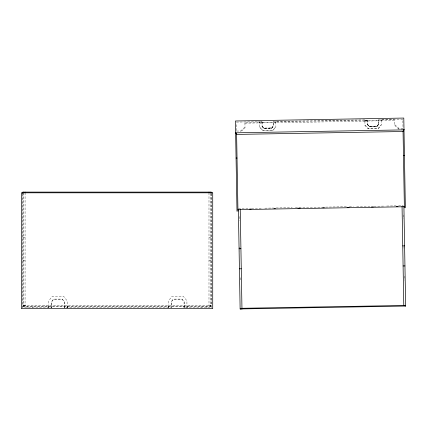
<?xml version="1.0" encoding="UTF-8"?>
<svg xmlns="http://www.w3.org/2000/svg" width="427" height="427" viewBox="0 0 427 427"><rect width="100%" height="100%" fill="white"/><g stroke="black" fill="none" stroke-linecap="round" stroke-linejoin="round"><path stroke-width="0.32" stroke-dasharray="2.13 1.6" d="M23.832 305.422L23.757 306.122M262.077 121.978L262.157 126.445L263.993 128.399L271.567 128.265L273.333 125.938M261.97 121.978L262.045 126.477L263.939 128.49L271.625 128.356L273.44 125.965M271.567 128.265L273.339 126.248L273.259 121.78M271.625 128.356L273.445 126.28L273.365 121.78M236.403 122.111L259.547 121.711L259.643 127.246L262.802 130.603L272.832 130.427L275.869 126.648M272.832 130.427L275.874 126.963L275.778 121.423L364.882 119.87L364.978 125.405L368.138 128.767L378.173 128.591L381.21 125.122L381.114 119.587L402.848 119.208L403.003 128.201L398.85 128.276L394.42 124.374M367.487 124.294L369.323 126.248L376.902 126.114L378.669 124.097M378.776 124.129L376.956 126.205L369.27 126.344L367.375 124.326M367.305 120.142L367.38 124.641L369.275 126.654L376.961 126.52L378.781 124.438L378.701 119.939M378.173 128.591L381.204 124.812M236.558 131.057L240.764 130.988L245.007 126.979M259.392 122.021C259.611 125.687 265.722 120.579 259.392 122.021L244.922 122.277L245.023 127.86L240.78 131.868L240.764 130.988M364.888 120.179L367.492 120.136L367.508 121.017L364.866 121.183L364.733 120.184L273.211 121.78L275.783 121.738M364.866 121.183L273.344 122.784L273.211 121.78M367.492 120.136L364.85 120.302M403.019 129.082L398.866 129.157L394.436 125.25L394.334 119.667L378.546 119.944L381.119 119.896M394.351 120.547L378.68 120.942L378.546 119.944L378.674 124.412L376.908 126.424L369.328 126.557L367.492 124.604L367.423 120.708M22.973 193.426L22.973 306.122L25.081 305.422M259.552 122.021L262.157 121.973M259.563 122.586L275.794 122.303M364.898 120.75L381.13 120.467M244.938 123.157L259.408 122.901M261.981 122.859L273.381 122.661M367.316 121.017L378.717 120.82M262.151 126.13L263.987 128.084L271.561 127.951M262.039 126.168L263.934 128.18L271.62 128.047M259.637 126.931L262.797 130.294L272.826 130.118M364.973 125.095L368.133 128.452L378.167 128.281M238.373 208.622L249.544 208.429M251.62 208.392L261.591 208.216M264.852 208.162L273.563 208.008M276.168 207.965L292.18 207.682M295.367 207.629L323.81 207.132M325.587 207.1L346.703 206.732M349.361 206.684L353.359 206.615M356.673 206.556L370.695 206.31M373.961 206.257L384.033 206.081M386.702 206.033L396.037 205.867M398.567 205.825L403.285 205.745M22.973 237.711L25.081 237.711M208.99 237.711L211.098 237.711M22.973 260.513L25.081 260.513M208.99 260.513L211.098 260.513M23.672 305.422L210.399 305.422M22.973 306.122L211.098 306.122L211.098 193.426M22.45 306.527L211.621 306.527M208.99 305.422L211.098 306.122M403.446 215.005L403.515 218.992M403.99 246.262L404.049 249.587M404.513 276.189L404.582 280.176M402.042 205.766L402.047 206.054M398.85 128.276L398.866 129.157M381.306 119.896L381.322 120.777M376.902 126.114L376.961 126.52M369.323 126.248L369.275 126.654M368.133 128.452L368.138 128.767M364.733 120.184L364.743 121.065M275.97 121.732L275.986 122.613M263.987 128.084L263.993 128.399M263.934 128.18L263.939 128.49M262.797 130.294L262.802 130.603M239.125 216.542L239.195 220.535M239.659 247.132L239.728 251.124M240.193 277.726L240.252 281.051M236.446 124.668L236.579 132.098M211.621 193.628L211.621 307.686L183.994 307.686L183.994 306.527M210.399 193.468L210.399 306.122M210.308 305.422L210.308 306.122M210.223 305.422L210.223 306.122M208.99 192.807L208.99 306.122M206.898 306.527L206.898 307.686M201.944 306.527L201.944 307.686M189.946 305.422L189.946 306.122M187.133 306.527L187.133 307.686M186.951 307.686L186.919 300.827L183.397 296.349L171.996 296.349L168.473 300.827L168.473 307.686M184.176 307.686L184.176 301.777L182.062 299.092L173.33 299.092L171.216 301.777L171.216 307.686M184.053 307.686L184.053 301.82L182.003 299.215L173.389 299.215L171.344 301.82L171.344 306.527M171.43 306.527L171.43 307.686L64.28 307.686L64.28 306.527M168.425 306.527L168.425 307.686M168.291 306.527L168.291 307.686M67.413 306.527L67.413 307.686M67.231 306.527L67.231 307.686M67.204 307.686L67.204 300.827L63.676 296.349L52.275 296.349L48.753 300.827L48.753 307.686M64.408 307.686L64.456 301.777L62.347 299.092L53.61 299.092L51.502 301.777L51.502 307.686M64.333 307.686L64.333 301.82L62.283 299.215L53.674 299.215L51.624 301.82L51.624 307.686M51.71 306.527L51.71 307.686L22.45 307.686L22.45 193.41M48.705 306.527L48.705 307.686M48.577 306.527L48.577 307.686M44.125 305.422L44.125 306.122M32.132 306.527L32.132 307.686M27.232 306.527L27.232 307.686M25.257 305.422L25.257 306.122M25.081 192.807L25.065 306.122M24.729 305.422L24.729 306.122M24.2 305.422L24.2 306.122M23.672 192.807L23.672 306.122"/><path stroke-width="0.64" d="M240.812 308.929L240.865 308.315M403.339 130.534L403.995 129.45M403.921 129.883L403.061 131.511L236.617 134.414L235.619 132.824L403.921 129.883L403.91 129.45M238.383 209.278L240.123 308.94L241.97 308.294M211.098 193.436L211.098 192.102L208.99 192.807L208.99 192.102M236.062 158.07L237.033 158.054M403.478 155.444L404.449 155.428M249.56 209.043L251.241 209.011M273.878 208.616L275.532 208.589M297.961 208.2L300.17 208.157M322.812 207.762L324.472 207.735M347.108 207.341L349.11 207.303M371.421 206.914L373.438 206.881M396.379 206.481L398.055 206.449M237.93 209.652L404.374 206.743M239.072 248.749L240.929 248.717M402.741 245.893L404.599 245.861M239.419 268.813L241.282 268.78M403.093 265.957L404.951 265.925M241.954 308.294L404.358 305.46M240.123 308.94L405.65 306.052L403.91 206.39M22.973 193.431L22.973 192.102L211.098 192.102M405.65 306.052L403.782 305.47L402.053 206.38M22.973 192.102L25.081 192.807L25.081 192.102M235.613 132.391L236.28 133.448M405.362 207.794L403.798 118.06L235.416 120.996L236.99 211.258M403.051 131.068L404.39 207.81M242.12 308.289L242.13 308.908M240.241 209.203L241.965 308.908M241.655 308.299L241.666 308.913M241.191 308.31L241.202 308.924M240.727 308.315L240.737 308.929M236.611 133.982L237.956 211.2M22.45 192.807L22.45 193.41M212.721 192.807L21.35 192.807L21.35 308.641L212.721 308.641L212.721 192.807"/></g></svg>
